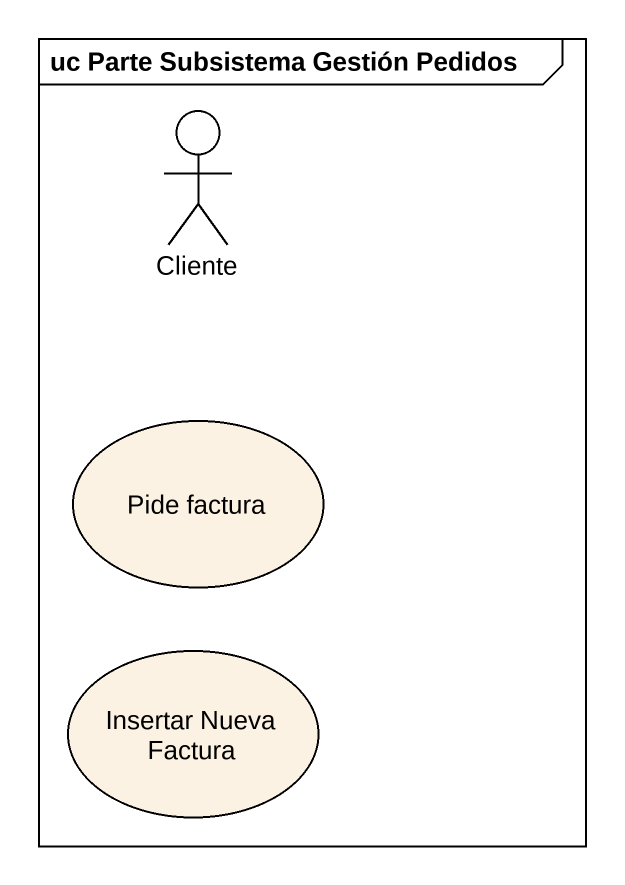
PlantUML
@startuml
mainframe uc Parte Subsistema Gestión Pedidos
actor Cliente
usecase "Pide factura" as Pide_factura
usecase "Insertar Nueva Factura" as Insertar_Nueva_Factura
@enduml
